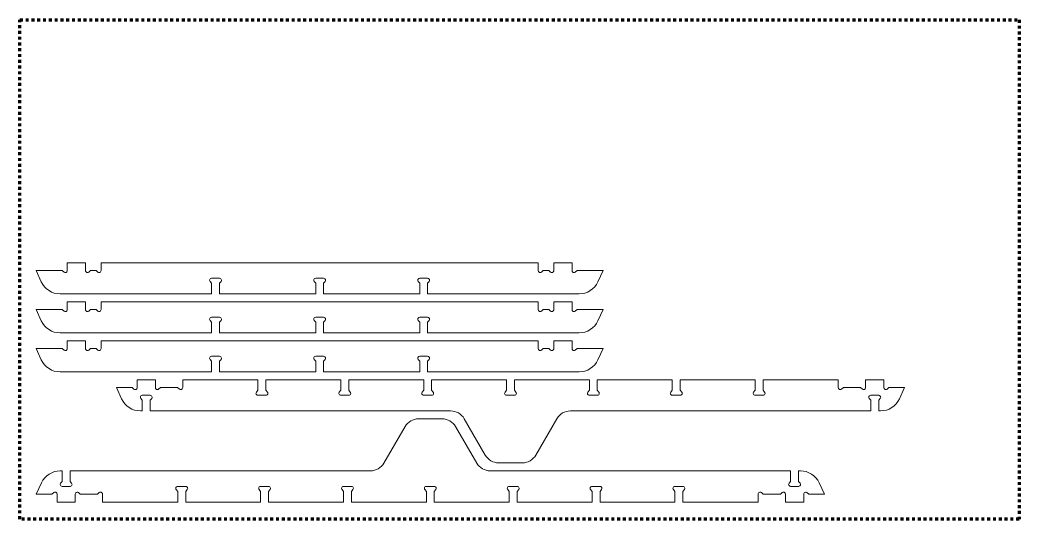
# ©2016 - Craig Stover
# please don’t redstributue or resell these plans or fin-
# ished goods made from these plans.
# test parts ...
# Model space of a CAD drawing. Header units: inches. Extents: x 0 to 96, y -60 to 51.
# Drawn here: x 0 to 96, y 3.3 to 51.3 of the extents above; entities that cross this region are included whole.
import ezdxf

# ---------------------------------------------------------------- set-up
doc = ezdxf.new("R2010")
doc.units = ezdxf.units.IN
doc.header["$MEASUREMENT"] = 0
doc.linetypes.add('AI-Linetype-2', pattern=[0.555556, 0.277778, -0.277778])
doc.layers.add('formatting', color=7, linetype='Continuous')
doc.layers.add('full-76', color=7, linetype='Continuous')

# ---------------------------------------------------------------- blocks, each defined once
blk = doc.blocks.new('block 8')
at = {"layer": 'full-76', "color": 7, "lineweight": 15, "true_color": 0xffffff}
blk.add_open_spline([(51.295, 20.473), (51.295, 20.473), (53.045, 20.473), (53.045, 20.473), (53.045, 20.473), (53.045, 19.713), (53.045, 19.713), (53.045, 19.608), (53.13, 19.523), (53.235, 19.523), (53.279, 19.523), (53.323, 19.539), (53.357, 19.568), (53.357, 19.568), (53.53, 19.713), (53.53, 19.713), (53.53, 19.713), (56.045, 19.713), (56.045, 19.713), (56.045, 19.713), (55.539, 18.628), (55.539, 18.628), (55.21, 17.924), (54.503, 17.473), (53.726, 17.473), (53.726, 17.473), (39.175, 17.473), (39.175, 17.473), (39.175, 17.473), (39.175, 18.488), (39.175, 18.488), (39.175, 18.488), (39.32, 18.661), (39.32, 18.661), (39.388, 18.741), (39.377, 18.861), (39.297, 18.929), (39.263, 18.957), (39.219, 18.973), (39.175, 18.973), (39.175, 18.973), (38.415, 18.973), (38.415, 18.973), (38.31, 18.973), (38.225, 18.888), (38.225, 18.783), (38.225, 18.739), (38.24, 18.695), (38.269, 18.661), (38.269, 18.661), (38.415, 18.488), (38.415, 18.488), (38.415, 18.488), (38.415, 17.473), (38.415, 17.473), (38.415, 17.473), (29.175, 17.473), (29.175, 17.473), (29.175, 17.473), (29.175, 18.488), (29.175, 18.488), (29.175, 18.488), (29.32, 18.661), (29.32, 18.661), (29.388, 18.741), (29.377, 18.861), (29.297, 18.929), (29.263, 18.957), (29.219, 18.973), (29.175, 18.973), (29.175, 18.973), (28.415, 18.973), (28.415, 18.973), (28.31, 18.973), (28.225, 18.888), (28.225, 18.783), (28.225, 18.739), (28.24, 18.695), (28.269, 18.661), (28.269, 18.661), (28.415, 18.488), (28.415, 18.488), (28.415, 18.488), (28.415, 17.473), (28.415, 17.473), (28.415, 17.473), (19.175, 17.473), (19.175, 17.473), (19.175, 17.473), (19.175, 18.488), (19.175, 18.488), (19.175, 18.488), (19.32, 18.661), (19.32, 18.661), (19.388, 18.741), (19.377, 18.861), (19.297, 18.929), (19.263, 18.957), (19.219, 18.973), (19.175, 18.973), (19.175, 18.973), (18.415, 18.973), (18.415, 18.973), (18.31, 18.973), (18.225, 18.888), (18.225, 18.783), (18.225, 18.739), (18.24, 18.695), (18.269, 18.661), (18.269, 18.661), (18.415, 18.488), (18.415, 18.488), (18.415, 18.488), (18.415, 17.473), (18.415, 17.473), (18.415, 17.473), (3.863, 17.473), (3.863, 17.473), (3.086, 17.473), (2.379, 17.924), (2.051, 18.628), (2.051, 18.628), (1.545, 19.713), (1.545, 19.713), (1.545, 19.713), (4.059, 19.713), (4.059, 19.713), (4.059, 19.713), (4.233, 19.568), (4.233, 19.568), (4.313, 19.5), (4.433, 19.511), (4.5, 19.591), (4.529, 19.625), (4.545, 19.669), (4.545, 19.713), (4.545, 19.713), (4.545, 20.473), (4.545, 20.473), (4.545, 20.473), (6.295, 20.473), (6.295, 20.473), (6.295, 20.473), (6.295, 19.713), (6.295, 19.713), (6.295, 19.608), (6.38, 19.523), (6.485, 19.523), (6.529, 19.523), (6.573, 19.539), (6.607, 19.568), (6.607, 19.568), (6.78, 19.713), (6.78, 19.713), (6.78, 19.713), (7.309, 19.713), (7.309, 19.713), (7.309, 19.713), (7.483, 19.568), (7.483, 19.568), (7.563, 19.5), (7.683, 19.511), (7.75, 19.591), (7.779, 19.625), (7.795, 19.669), (7.795, 19.713), (7.795, 19.713), (7.795, 20.473), (7.795, 20.473), (7.795, 20.473), (49.795, 20.473), (49.795, 20.473), (49.795, 20.473), (49.795, 19.713), (49.795, 19.713), (49.795, 19.608), (49.88, 19.523), (49.985, 19.523), (50.029, 19.523), (50.073, 19.539), (50.107, 19.568), (50.107, 19.568), (50.28, 19.713), (50.28, 19.713), (50.28, 19.713), (50.809, 19.713), (50.809, 19.713), (50.809, 19.713), (50.983, 19.568), (50.983, 19.568), (51.063, 19.5), (51.183, 19.511), (51.25, 19.591), (51.279, 19.625), (51.295, 19.669), (51.295, 19.713), (51.295, 19.713), (51.295, 20.473), (51.295, 20.473)], degree=3, knots=[0, 0, 0, 0, 1, 1, 1, 2, 2, 2, 3, 3, 3, 4, 4, 4, 5, 5, 5, 6, 6, 6, 7, 7, 7, 8, 8, 8, 9, 9, 9, 10, 10, 10, 11, 11, 11, 12, 12, 12, 13, 13, 13, 14, 14, 14, 15, 15, 15, 16, 16, 16, 17, 17, 17, 18, 18, 18, 19, 19, 19, 20, 20, 20, 21, 21, 21, 22, 22, 22, 23, 23, 23, 24, 24, 24, 25, 25, 25, 26, 26, 26, 27, 27, 27, 28, 28, 28, 29, 29, 29, 30, 30, 30, 31, 31, 31, 32, 32, 32, 33, 33, 33, 34, 34, 34, 35, 35, 35, 36, 36, 36, 37, 37, 37, 38, 38, 38, 39, 39, 39, 40, 40, 40, 41, 41, 41, 42, 42, 42, 43, 43, 43, 44, 44, 44, 45, 45, 45, 46, 46, 46, 47, 47, 47, 48, 48, 48, 49, 49, 49, 50, 50, 50, 51, 51, 51, 52, 52, 52, 53, 53, 53, 54, 54, 54, 55, 55, 55, 56, 56, 56, 57, 57, 57, 58, 58, 58, 59, 59, 59, 60, 60, 60, 61, 61, 61, 62, 62, 62, 63, 63, 63, 64, 64, 64, 65, 65, 65, 66, 66, 66, 66], dxfattribs=at)
blk = doc.blocks.new('block 9')
at = {"layer": 'full-76', "color": 7, "lineweight": 15, "true_color": 0xffffff}
blk.add_open_spline([(51.295, 24.224), (51.295, 24.224), (53.045, 24.224), (53.045, 24.224), (53.045, 24.224), (53.045, 23.464), (53.045, 23.464), (53.045, 23.359), (53.13, 23.274), (53.235, 23.274), (53.279, 23.274), (53.323, 23.29), (53.357, 23.319), (53.357, 23.319), (53.53, 23.464), (53.53, 23.464), (53.53, 23.464), (56.045, 23.464), (56.045, 23.464), (56.045, 23.464), (55.539, 22.379), (55.539, 22.379), (55.21, 21.675), (54.503, 21.224), (53.726, 21.224), (53.726, 21.224), (39.175, 21.224), (39.175, 21.224), (39.175, 21.224), (39.175, 22.239), (39.175, 22.239), (39.175, 22.239), (39.32, 22.412), (39.32, 22.412), (39.388, 22.492), (39.377, 22.612), (39.297, 22.68), (39.263, 22.708), (39.219, 22.724), (39.175, 22.724), (39.175, 22.724), (38.415, 22.724), (38.415, 22.724), (38.31, 22.724), (38.225, 22.639), (38.225, 22.534), (38.225, 22.49), (38.24, 22.446), (38.269, 22.412), (38.269, 22.412), (38.415, 22.239), (38.415, 22.239), (38.415, 22.239), (38.415, 21.224), (38.415, 21.224), (38.415, 21.224), (29.175, 21.224), (29.175, 21.224), (29.175, 21.224), (29.175, 22.239), (29.175, 22.239), (29.175, 22.239), (29.32, 22.412), (29.32, 22.412), (29.388, 22.492), (29.377, 22.612), (29.297, 22.68), (29.263, 22.708), (29.219, 22.724), (29.175, 22.724), (29.175, 22.724), (28.415, 22.724), (28.415, 22.724), (28.31, 22.724), (28.225, 22.639), (28.225, 22.534), (28.225, 22.49), (28.24, 22.446), (28.269, 22.412), (28.269, 22.412), (28.415, 22.239), (28.415, 22.239), (28.415, 22.239), (28.415, 21.224), (28.415, 21.224), (28.415, 21.224), (19.175, 21.224), (19.175, 21.224), (19.175, 21.224), (19.175, 22.239), (19.175, 22.239), (19.175, 22.239), (19.32, 22.412), (19.32, 22.412), (19.388, 22.492), (19.377, 22.612), (19.297, 22.68), (19.263, 22.708), (19.219, 22.724), (19.175, 22.724), (19.175, 22.724), (18.415, 22.724), (18.415, 22.724), (18.31, 22.724), (18.225, 22.639), (18.225, 22.534), (18.225, 22.49), (18.24, 22.446), (18.269, 22.412), (18.269, 22.412), (18.415, 22.239), (18.415, 22.239), (18.415, 22.239), (18.415, 21.224), (18.415, 21.224), (18.415, 21.224), (3.863, 21.224), (3.863, 21.224), (3.086, 21.224), (2.379, 21.675), (2.051, 22.379), (2.051, 22.379), (1.545, 23.464), (1.545, 23.464), (1.545, 23.464), (4.059, 23.464), (4.059, 23.464), (4.059, 23.464), (4.233, 23.319), (4.233, 23.319), (4.313, 23.251), (4.433, 23.262), (4.5, 23.342), (4.529, 23.376), (4.545, 23.42), (4.545, 23.464), (4.545, 23.464), (4.545, 24.224), (4.545, 24.224), (4.545, 24.224), (6.295, 24.224), (6.295, 24.224), (6.295, 24.224), (6.295, 23.464), (6.295, 23.464), (6.295, 23.359), (6.38, 23.274), (6.485, 23.274), (6.529, 23.274), (6.573, 23.29), (6.607, 23.319), (6.607, 23.319), (6.78, 23.464), (6.78, 23.464), (6.78, 23.464), (7.309, 23.464), (7.309, 23.464), (7.309, 23.464), (7.483, 23.319), (7.483, 23.319), (7.563, 23.251), (7.683, 23.262), (7.75, 23.342), (7.779, 23.376), (7.795, 23.42), (7.795, 23.464), (7.795, 23.464), (7.795, 24.224), (7.795, 24.224), (7.795, 24.224), (49.795, 24.224), (49.795, 24.224), (49.795, 24.224), (49.795, 23.464), (49.795, 23.464), (49.795, 23.359), (49.88, 23.274), (49.985, 23.274), (50.029, 23.274), (50.073, 23.29), (50.107, 23.319), (50.107, 23.319), (50.28, 23.464), (50.28, 23.464), (50.28, 23.464), (50.809, 23.464), (50.809, 23.464), (50.809, 23.464), (50.983, 23.319), (50.983, 23.319), (51.063, 23.251), (51.183, 23.262), (51.25, 23.342), (51.279, 23.376), (51.295, 23.42), (51.295, 23.464), (51.295, 23.464), (51.295, 24.224), (51.295, 24.224)], degree=3, knots=[0, 0, 0, 0, 1, 1, 1, 2, 2, 2, 3, 3, 3, 4, 4, 4, 5, 5, 5, 6, 6, 6, 7, 7, 7, 8, 8, 8, 9, 9, 9, 10, 10, 10, 11, 11, 11, 12, 12, 12, 13, 13, 13, 14, 14, 14, 15, 15, 15, 16, 16, 16, 17, 17, 17, 18, 18, 18, 19, 19, 19, 20, 20, 20, 21, 21, 21, 22, 22, 22, 23, 23, 23, 24, 24, 24, 25, 25, 25, 26, 26, 26, 27, 27, 27, 28, 28, 28, 29, 29, 29, 30, 30, 30, 31, 31, 31, 32, 32, 32, 33, 33, 33, 34, 34, 34, 35, 35, 35, 36, 36, 36, 37, 37, 37, 38, 38, 38, 39, 39, 39, 40, 40, 40, 41, 41, 41, 42, 42, 42, 43, 43, 43, 44, 44, 44, 45, 45, 45, 46, 46, 46, 47, 47, 47, 48, 48, 48, 49, 49, 49, 50, 50, 50, 51, 51, 51, 52, 52, 52, 53, 53, 53, 54, 54, 54, 55, 55, 55, 56, 56, 56, 57, 57, 57, 58, 58, 58, 59, 59, 59, 60, 60, 60, 61, 61, 61, 62, 62, 62, 63, 63, 63, 64, 64, 64, 65, 65, 65, 66, 66, 66, 66], dxfattribs=at)
blk = doc.blocks.new('block 10')
at = {"layer": 'full-76', "color": 7, "lineweight": 15, "true_color": 0xffffff}
blk.add_open_spline([(51.295, 27.975), (51.295, 27.975), (53.045, 27.975), (53.045, 27.975), (53.045, 27.975), (53.045, 27.215), (53.045, 27.215), (53.045, 27.11), (53.13, 27.025), (53.235, 27.025), (53.279, 27.025), (53.323, 27.041), (53.357, 27.07), (53.357, 27.07), (53.53, 27.215), (53.53, 27.215), (53.53, 27.215), (56.045, 27.215), (56.045, 27.215), (56.045, 27.215), (55.539, 26.13), (55.539, 26.13), (55.21, 25.426), (54.503, 24.975), (53.726, 24.975), (53.726, 24.975), (39.175, 24.975), (39.175, 24.975), (39.175, 24.975), (39.175, 25.99), (39.175, 25.99), (39.175, 25.99), (39.32, 26.163), (39.32, 26.163), (39.388, 26.243), (39.377, 26.363), (39.297, 26.431), (39.263, 26.459), (39.219, 26.475), (39.175, 26.475), (39.175, 26.475), (38.415, 26.475), (38.415, 26.475), (38.31, 26.475), (38.225, 26.39), (38.225, 26.285), (38.225, 26.241), (38.24, 26.197), (38.269, 26.163), (38.269, 26.163), (38.415, 25.99), (38.415, 25.99), (38.415, 25.99), (38.415, 24.975), (38.415, 24.975), (38.415, 24.975), (29.175, 24.975), (29.175, 24.975), (29.175, 24.975), (29.175, 25.99), (29.175, 25.99), (29.175, 25.99), (29.32, 26.163), (29.32, 26.163), (29.388, 26.243), (29.377, 26.363), (29.297, 26.431), (29.263, 26.459), (29.219, 26.475), (29.175, 26.475), (29.175, 26.475), (28.415, 26.475), (28.415, 26.475), (28.31, 26.475), (28.225, 26.39), (28.225, 26.285), (28.225, 26.241), (28.24, 26.197), (28.269, 26.163), (28.269, 26.163), (28.415, 25.99), (28.415, 25.99), (28.415, 25.99), (28.415, 24.975), (28.415, 24.975), (28.415, 24.975), (19.175, 24.975), (19.175, 24.975), (19.175, 24.975), (19.175, 25.99), (19.175, 25.99), (19.175, 25.99), (19.32, 26.163), (19.32, 26.163), (19.388, 26.243), (19.377, 26.363), (19.297, 26.431), (19.263, 26.459), (19.219, 26.475), (19.175, 26.475), (19.175, 26.475), (18.415, 26.475), (18.415, 26.475), (18.31, 26.475), (18.225, 26.39), (18.225, 26.285), (18.225, 26.241), (18.24, 26.197), (18.269, 26.163), (18.269, 26.163), (18.415, 25.99), (18.415, 25.99), (18.415, 25.99), (18.415, 24.975), (18.415, 24.975), (18.415, 24.975), (3.863, 24.975), (3.863, 24.975), (3.086, 24.975), (2.379, 25.426), (2.051, 26.13), (2.051, 26.13), (1.545, 27.215), (1.545, 27.215), (1.545, 27.215), (4.059, 27.215), (4.059, 27.215), (4.059, 27.215), (4.233, 27.07), (4.233, 27.07), (4.313, 27.002), (4.433, 27.013), (4.5, 27.093), (4.529, 27.127), (4.545, 27.171), (4.545, 27.215), (4.545, 27.215), (4.545, 27.975), (4.545, 27.975), (4.545, 27.975), (6.295, 27.975), (6.295, 27.975), (6.295, 27.975), (6.295, 27.215), (6.295, 27.215), (6.295, 27.11), (6.38, 27.025), (6.485, 27.025), (6.529, 27.025), (6.573, 27.041), (6.607, 27.07), (6.607, 27.07), (6.78, 27.215), (6.78, 27.215), (6.78, 27.215), (7.309, 27.215), (7.309, 27.215), (7.309, 27.215), (7.483, 27.07), (7.483, 27.07), (7.563, 27.002), (7.683, 27.013), (7.75, 27.093), (7.779, 27.127), (7.795, 27.171), (7.795, 27.215), (7.795, 27.215), (7.795, 27.975), (7.795, 27.975), (7.795, 27.975), (49.795, 27.975), (49.795, 27.975), (49.795, 27.975), (49.795, 27.215), (49.795, 27.215), (49.795, 27.11), (49.88, 27.025), (49.985, 27.025), (50.029, 27.025), (50.073, 27.041), (50.107, 27.07), (50.107, 27.07), (50.28, 27.215), (50.28, 27.215), (50.28, 27.215), (50.809, 27.215), (50.809, 27.215), (50.809, 27.215), (50.983, 27.07), (50.983, 27.07), (51.063, 27.002), (51.183, 27.013), (51.25, 27.093), (51.279, 27.127), (51.295, 27.171), (51.295, 27.215), (51.295, 27.215), (51.295, 27.975), (51.295, 27.975)], degree=3, knots=[0, 0, 0, 0, 1, 1, 1, 2, 2, 2, 3, 3, 3, 4, 4, 4, 5, 5, 5, 6, 6, 6, 7, 7, 7, 8, 8, 8, 9, 9, 9, 10, 10, 10, 11, 11, 11, 12, 12, 12, 13, 13, 13, 14, 14, 14, 15, 15, 15, 16, 16, 16, 17, 17, 17, 18, 18, 18, 19, 19, 19, 20, 20, 20, 21, 21, 21, 22, 22, 22, 23, 23, 23, 24, 24, 24, 25, 25, 25, 26, 26, 26, 27, 27, 27, 28, 28, 28, 29, 29, 29, 30, 30, 30, 31, 31, 31, 32, 32, 32, 33, 33, 33, 34, 34, 34, 35, 35, 35, 36, 36, 36, 37, 37, 37, 38, 38, 38, 39, 39, 39, 40, 40, 40, 41, 41, 41, 42, 42, 42, 43, 43, 43, 44, 44, 44, 45, 45, 45, 46, 46, 46, 47, 47, 47, 48, 48, 48, 49, 49, 49, 50, 50, 50, 51, 51, 51, 52, 52, 52, 53, 53, 53, 54, 54, 54, 55, 55, 55, 56, 56, 56, 57, 57, 57, 58, 58, 58, 59, 59, 59, 60, 60, 60, 61, 61, 61, 62, 62, 62, 63, 63, 63, 64, 64, 64, 65, 65, 65, 66, 66, 66, 66], dxfattribs=at)
blk = doc.blocks.new('block 12')
at = {"layer": 'full-76', "color": 7, "lineweight": 15, "true_color": 0xffffff}
blk.add_open_spline([(12.516, 13.722), (12.516, 13.722), (12.516, 14.737), (12.516, 14.737), (12.516, 14.737), (12.662, 14.91), (12.662, 14.91), (12.729, 14.99), (12.719, 15.11), (12.638, 15.178), (12.604, 15.206), (12.561, 15.222), (12.516, 15.222), (12.516, 15.222), (11.756, 15.222), (11.756, 15.222), (11.651, 15.222), (11.566, 15.137), (11.566, 15.032), (11.566, 14.988), (11.582, 14.944), (11.611, 14.91), (11.611, 14.91), (11.756, 14.737), (11.756, 14.737), (11.756, 14.737), (11.756, 13.722), (11.756, 13.722), (11.756, 13.722), (11.58, 13.722), (11.58, 13.722), (10.803, 13.722), (10.096, 14.173), (9.767, 14.877), (9.767, 14.877), (9.261, 15.962), (9.261, 15.962), (9.261, 15.962), (10.776, 15.962), (10.776, 15.962), (10.776, 15.962), (10.949, 15.817), (10.949, 15.817), (11.03, 15.749), (11.149, 15.76), (11.217, 15.84), (11.246, 15.874), (11.261, 15.918), (11.261, 15.962), (11.261, 15.962), (11.261, 16.722), (11.261, 16.722), (11.261, 16.722), (13.011, 16.722), (13.011, 16.722), (13.011, 16.722), (13.011, 15.962), (13.011, 15.962), (13.011, 15.857), (13.096, 15.772), (13.201, 15.772), (13.246, 15.772), (13.289, 15.788), (13.323, 15.817), (13.323, 15.817), (13.497, 15.962), (13.497, 15.962), (13.497, 15.962), (15.151, 15.962), (15.151, 15.962), (15.151, 15.962), (15.324, 15.817), (15.324, 15.817), (15.405, 15.749), (15.524, 15.76), (15.592, 15.84), (15.621, 15.874), (15.636, 15.918), (15.636, 15.962), (15.636, 15.962), (15.636, 16.722), (15.636, 16.722), (15.636, 16.722), (22.869, 16.722), (22.869, 16.722), (22.869, 16.722), (22.869, 15.708), (22.869, 15.708), (22.869, 15.708), (22.723, 15.534), (22.723, 15.534), (22.656, 15.454), (22.666, 15.334), (22.747, 15.267), (22.781, 15.238), (22.824, 15.222), (22.869, 15.222), (22.869, 15.222), (23.629, 15.222), (23.629, 15.222), (23.734, 15.222), (23.819, 15.307), (23.819, 15.412), (23.819, 15.457), (23.803, 15.5), (23.774, 15.534), (23.774, 15.534), (23.629, 15.708), (23.629, 15.708), (23.629, 15.708), (23.629, 16.722), (23.629, 16.722), (23.629, 16.722), (30.831, 16.722), (30.831, 16.722), (30.831, 16.722), (30.831, 15.708), (30.831, 15.708), (30.831, 15.708), (30.686, 15.534), (30.686, 15.534), (30.618, 15.454), (30.629, 15.334), (30.709, 15.267), (30.743, 15.238), (30.787, 15.222), (30.831, 15.222), (30.831, 15.222), (31.591, 15.222), (31.591, 15.222), (31.696, 15.222), (31.781, 15.307), (31.781, 15.412), (31.781, 15.457), (31.766, 15.5), (31.737, 15.534), (31.737, 15.534), (31.591, 15.708), (31.591, 15.708), (31.591, 15.708), (31.591, 16.722), (31.591, 16.722), (31.591, 16.722), (38.794, 16.722), (38.794, 16.722), (38.794, 16.722), (38.794, 15.708), (38.794, 15.708), (38.794, 15.708), (38.648, 15.534), (38.648, 15.534), (38.581, 15.454), (38.591, 15.334), (38.672, 15.267), (38.706, 15.238), (38.749, 15.222), (38.794, 15.222), (38.794, 15.222), (39.554, 15.222), (39.554, 15.222), (39.659, 15.222), (39.744, 15.307), (39.744, 15.412), (39.744, 15.457), (39.728, 15.5), (39.699, 15.534), (39.699, 15.534), (39.554, 15.708), (39.554, 15.708), (39.554, 15.708), (39.554, 16.722), (39.554, 16.722), (39.554, 16.722), (46.756, 16.722), (46.756, 16.722), (46.756, 16.722), (46.756, 15.708), (46.756, 15.708), (46.756, 15.708), (46.611, 15.534), (46.611, 15.534), (46.543, 15.454), (46.554, 15.334), (46.634, 15.267), (46.668, 15.238), (46.712, 15.222), (46.756, 15.222), (46.756, 15.222), (47.516, 15.222), (47.516, 15.222), (47.621, 15.222), (47.706, 15.307), (47.706, 15.412), (47.706, 15.457), (47.691, 15.5), (47.662, 15.534), (47.662, 15.534), (47.516, 15.708), (47.516, 15.708), (47.516, 15.708), (47.516, 16.722), (47.516, 16.722), (47.516, 16.722), (54.719, 16.722), (54.719, 16.722), (54.719, 16.722), (54.719, 15.708), (54.719, 15.708), (54.719, 15.708), (54.573, 15.534), (54.573, 15.534), (54.506, 15.454), (54.516, 15.334), (54.597, 15.267), (54.631, 15.238), (54.674, 15.222), (54.719, 15.222), (54.719, 15.222), (55.479, 15.222), (55.479, 15.222), (55.584, 15.222), (55.669, 15.307), (55.669, 15.412), (55.669, 15.457), (55.653, 15.5), (55.624, 15.534), (55.624, 15.534), (55.479, 15.708), (55.479, 15.708), (55.479, 15.708), (55.479, 16.722), (55.479, 16.722), (55.479, 16.722), (62.681, 16.722), (62.681, 16.722), (62.681, 16.722), (62.681, 15.708), (62.681, 15.708), (62.681, 15.708), (62.536, 15.534), (62.536, 15.534), (62.468, 15.454), (62.479, 15.334), (62.559, 15.267), (62.593, 15.238), (62.637, 15.222), (62.681, 15.222), (62.681, 15.222), (63.441, 15.222), (63.441, 15.222), (63.546, 15.222), (63.631, 15.307), (63.631, 15.412), (63.631, 15.457), (63.616, 15.5), (63.587, 15.534), (63.587, 15.534), (63.441, 15.708), (63.441, 15.708), (63.441, 15.708), (63.441, 16.722), (63.441, 16.722), (63.441, 16.722), (70.644, 16.722), (70.644, 16.722), (70.644, 16.722), (70.644, 15.708), (70.644, 15.708), (70.644, 15.708), (70.498, 15.534), (70.498, 15.534), (70.431, 15.454), (70.441, 15.334), (70.522, 15.267), (70.556, 15.238), (70.599, 15.222), (70.644, 15.222), (70.644, 15.222), (71.404, 15.222), (71.404, 15.222), (71.509, 15.222), (71.594, 15.307), (71.594, 15.412), (71.594, 15.457), (71.578, 15.5), (71.549, 15.534), (71.549, 15.534), (71.404, 15.708), (71.404, 15.708), (71.404, 15.708), (71.404, 16.722), (71.404, 16.722), (71.404, 16.722), (78.636, 16.722), (78.636, 16.722), (78.636, 16.722), (78.636, 15.962), (78.636, 15.962), (78.636, 15.857), (78.721, 15.772), (78.826, 15.772), (78.871, 15.772), (78.914, 15.788), (78.948, 15.817), (78.948, 15.817), (79.122, 15.962), (79.122, 15.962), (79.122, 15.962), (80.776, 15.962), (80.776, 15.962), (80.776, 15.962), (80.949, 15.817), (80.949, 15.817), (81.03, 15.749), (81.149, 15.76), (81.217, 15.84), (81.246, 15.874), (81.261, 15.918), (81.261, 15.962), (81.261, 15.962), (81.261, 16.722), (81.261, 16.722), (81.261, 16.722), (83.011, 16.722), (83.011, 16.722), (83.011, 16.722), (83.011, 15.962), (83.011, 15.962), (83.011, 15.857), (83.096, 15.772), (83.201, 15.772), (83.246, 15.772), (83.289, 15.788), (83.323, 15.817), (83.323, 15.817), (83.497, 15.962), (83.497, 15.962), (83.497, 15.962), (85.011, 15.962), (85.011, 15.962), (85.011, 15.962), (84.505, 14.877), (84.505, 14.877), (84.177, 14.173), (83.47, 13.722), (82.693, 13.722), (82.693, 13.722), (82.516, 13.722), (82.516, 13.722), (82.516, 13.722), (82.516, 14.737), (82.516, 14.737), (82.516, 14.737), (82.662, 14.91), (82.662, 14.91), (82.729, 14.99), (82.719, 15.11), (82.638, 15.178), (82.604, 15.206), (82.561, 15.222), (82.516, 15.222), (82.516, 15.222), (81.756, 15.222), (81.756, 15.222), (81.651, 15.222), (81.566, 15.137), (81.566, 15.032), (81.566, 14.988), (81.582, 14.944), (81.611, 14.91), (81.611, 14.91), (81.756, 14.737), (81.756, 14.737), (81.756, 14.737), (81.756, 13.722), (81.756, 13.722), (81.756, 13.722), (52.889, 13.722), (52.889, 13.722), (52.353, 13.722), (51.858, 13.436), (51.59, 12.972), (51.59, 12.972), (49.569, 9.472), (49.569, 9.472), (49.301, 9.008), (48.806, 8.722), (48.27, 8.722), (48.27, 8.722), (46.002, 8.722), (46.002, 8.722), (45.466, 8.722), (44.971, 9.008), (44.703, 9.472), (44.703, 9.472), (42.683, 12.972), (42.683, 12.972), (42.415, 13.436), (41.919, 13.722), (41.384, 13.722), (41.384, 13.722), (12.516, 13.722), (12.516, 13.722)], degree=3, knots=[0, 0, 0, 0, 1, 1, 1, 2, 2, 2, 3, 3, 3, 4, 4, 4, 5, 5, 5, 6, 6, 6, 7, 7, 7, 8, 8, 8, 9, 9, 9, 10, 10, 10, 11, 11, 11, 12, 12, 12, 13, 13, 13, 14, 14, 14, 15, 15, 15, 16, 16, 16, 17, 17, 17, 18, 18, 18, 19, 19, 19, 20, 20, 20, 21, 21, 21, 22, 22, 22, 23, 23, 23, 24, 24, 24, 25, 25, 25, 26, 26, 26, 27, 27, 27, 28, 28, 28, 29, 29, 29, 30, 30, 30, 31, 31, 31, 32, 32, 32, 33, 33, 33, 34, 34, 34, 35, 35, 35, 36, 36, 36, 37, 37, 37, 38, 38, 38, 39, 39, 39, 40, 40, 40, 41, 41, 41, 42, 42, 42, 43, 43, 43, 44, 44, 44, 45, 45, 45, 46, 46, 46, 47, 47, 47, 48, 48, 48, 49, 49, 49, 50, 50, 50, 51, 51, 51, 52, 52, 52, 53, 53, 53, 54, 54, 54, 55, 55, 55, 56, 56, 56, 57, 57, 57, 58, 58, 58, 59, 59, 59, 60, 60, 60, 61, 61, 61, 62, 62, 62, 63, 63, 63, 64, 64, 64, 65, 65, 65, 66, 66, 66, 67, 67, 67, 68, 68, 68, 69, 69, 69, 70, 70, 70, 71, 71, 71, 72, 72, 72, 73, 73, 73, 74, 74, 74, 75, 75, 75, 76, 76, 76, 77, 77, 77, 78, 78, 78, 79, 79, 79, 80, 80, 80, 81, 81, 81, 82, 82, 82, 83, 83, 83, 84, 84, 84, 85, 85, 85, 86, 86, 86, 87, 87, 87, 88, 88, 88, 89, 89, 89, 90, 90, 90, 91, 91, 91, 92, 92, 92, 93, 93, 93, 94, 94, 94, 95, 95, 95, 96, 96, 96, 97, 97, 97, 98, 98, 98, 99, 99, 99, 100, 100, 100, 101, 101, 101, 102, 102, 102, 103, 103, 103, 104, 104, 104, 105, 105, 105, 106, 106, 106, 107, 107, 107, 108, 108, 108, 109, 109, 109, 110, 110, 110, 111, 111, 111, 112, 112, 112, 113, 113, 113, 114, 114, 114, 115, 115, 115, 116, 116, 116, 117, 117, 117, 118, 118, 118, 119, 119, 119, 120, 120, 120, 121, 121, 121, 122, 122, 122, 123, 123, 123, 124, 124, 124, 125, 125, 125, 126, 126, 126, 127, 127, 127, 128, 128, 128, 129, 129, 129, 130, 130, 130, 131, 131, 131, 132, 132, 132, 133, 133, 133, 134, 134, 134, 134], dxfattribs=at)
blk = doc.blocks.new('block 13')
at = {"layer": 'full-76', "color": 7, "lineweight": 15, "true_color": 0xffffff}
blk.add_open_spline([(74.053, 7.958), (74.053, 7.958), (74.053, 6.944), (74.053, 6.944), (74.053, 6.944), (73.907, 6.77), (73.907, 6.77), (73.84, 6.69), (73.85, 6.57), (73.931, 6.503), (73.965, 6.474), (74.008, 6.458), (74.053, 6.458), (74.053, 6.458), (74.813, 6.458), (74.813, 6.458), (74.918, 6.458), (75.003, 6.543), (75.003, 6.648), (75.003, 6.693), (74.987, 6.736), (74.958, 6.77), (74.958, 6.77), (74.813, 6.944), (74.813, 6.944), (74.813, 6.944), (74.813, 7.958), (74.813, 7.958), (74.813, 7.958), (74.989, 7.958), (74.989, 7.958), (75.766, 7.958), (76.473, 7.508), (76.802, 6.804), (76.802, 6.804), (77.308, 5.718), (77.308, 5.718), (77.308, 5.718), (75.793, 5.718), (75.793, 5.718), (75.793, 5.718), (75.62, 5.864), (75.62, 5.864), (75.54, 5.931), (75.42, 5.921), (75.352, 5.84), (75.324, 5.806), (75.308, 5.763), (75.308, 5.718), (75.308, 5.718), (75.308, 4.958), (75.308, 4.958), (75.308, 4.958), (73.558, 4.958), (73.558, 4.958), (73.558, 4.958), (73.558, 5.718), (73.558, 5.718), (73.558, 5.823), (73.473, 5.908), (73.368, 5.908), (73.323, 5.908), (73.28, 5.893), (73.246, 5.864), (73.246, 5.864), (73.072, 5.718), (73.072, 5.718), (73.072, 5.718), (71.418, 5.718), (71.418, 5.718), (71.418, 5.718), (71.245, 5.864), (71.245, 5.864), (71.165, 5.931), (71.045, 5.921), (70.977, 5.84), (70.949, 5.806), (70.933, 5.763), (70.933, 5.718), (70.933, 5.718), (70.933, 4.958), (70.933, 4.958), (70.933, 4.958), (63.7, 4.958), (63.7, 4.958), (63.7, 4.958), (63.7, 5.973), (63.7, 5.973), (63.7, 5.973), (63.846, 6.146), (63.846, 6.146), (63.913, 6.227), (63.903, 6.346), (63.822, 6.414), (63.788, 6.443), (63.745, 6.458), (63.7, 6.458), (63.7, 6.458), (62.94, 6.458), (62.94, 6.458), (62.835, 6.458), (62.75, 6.373), (62.75, 6.268), (62.75, 6.224), (62.766, 6.18), (62.795, 6.146), (62.795, 6.146), (62.94, 5.973), (62.94, 5.973), (62.94, 5.973), (62.94, 4.958), (62.94, 4.958), (62.94, 4.958), (55.738, 4.958), (55.738, 4.958), (55.738, 4.958), (55.738, 5.973), (55.738, 5.973), (55.738, 5.973), (55.883, 6.146), (55.883, 6.146), (55.951, 6.227), (55.94, 6.346), (55.86, 6.414), (55.826, 6.443), (55.782, 6.458), (55.738, 6.458), (55.738, 6.458), (54.978, 6.458), (54.978, 6.458), (54.873, 6.458), (54.788, 6.373), (54.788, 6.268), (54.788, 6.224), (54.804, 6.18), (54.832, 6.146), (54.832, 6.146), (54.978, 5.973), (54.978, 5.973), (54.978, 5.973), (54.978, 4.958), (54.978, 4.958), (54.978, 4.958), (47.775, 4.958), (47.775, 4.958), (47.775, 4.958), (47.775, 5.973), (47.775, 5.973), (47.775, 5.973), (47.921, 6.146), (47.921, 6.146), (47.988, 6.227), (47.978, 6.346), (47.897, 6.414), (47.863, 6.443), (47.82, 6.458), (47.775, 6.458), (47.775, 6.458), (47.015, 6.458), (47.015, 6.458), (46.91, 6.458), (46.825, 6.373), (46.825, 6.268), (46.825, 6.224), (46.841, 6.18), (46.87, 6.146), (46.87, 6.146), (47.015, 5.973), (47.015, 5.973), (47.015, 5.973), (47.015, 4.958), (47.015, 4.958), (47.015, 4.958), (39.813, 4.958), (39.813, 4.958), (39.813, 4.958), (39.813, 5.973), (39.813, 5.973), (39.813, 5.973), (39.958, 6.146), (39.958, 6.146), (40.026, 6.227), (40.015, 6.346), (39.935, 6.414), (39.901, 6.443), (39.857, 6.458), (39.813, 6.458), (39.813, 6.458), (39.053, 6.458), (39.053, 6.458), (38.948, 6.458), (38.863, 6.373), (38.863, 6.268), (38.863, 6.224), (38.879, 6.18), (38.907, 6.146), (38.907, 6.146), (39.053, 5.973), (39.053, 5.973), (39.053, 5.973), (39.053, 4.958), (39.053, 4.958), (39.053, 4.958), (31.85, 4.958), (31.85, 4.958), (31.85, 4.958), (31.85, 5.973), (31.85, 5.973), (31.85, 5.973), (31.996, 6.146), (31.996, 6.146), (32.063, 6.227), (32.053, 6.346), (31.972, 6.414), (31.938, 6.443), (31.895, 6.458), (31.85, 6.458), (31.85, 6.458), (31.09, 6.458), (31.09, 6.458), (30.985, 6.458), (30.9, 6.373), (30.9, 6.268), (30.9, 6.224), (30.916, 6.18), (30.945, 6.146), (30.945, 6.146), (31.09, 5.973), (31.09, 5.973), (31.09, 5.973), (31.09, 4.958), (31.09, 4.958), (31.09, 4.958), (23.888, 4.958), (23.888, 4.958), (23.888, 4.958), (23.888, 5.973), (23.888, 5.973), (23.888, 5.973), (24.033, 6.146), (24.033, 6.146), (24.101, 6.227), (24.09, 6.346), (24.01, 6.414), (23.976, 6.443), (23.932, 6.458), (23.888, 6.458), (23.888, 6.458), (23.128, 6.458), (23.128, 6.458), (23.023, 6.458), (22.938, 6.373), (22.938, 6.268), (22.938, 6.224), (22.954, 6.18), (22.982, 6.146), (22.982, 6.146), (23.128, 5.973), (23.128, 5.973), (23.128, 5.973), (23.128, 4.958), (23.128, 4.958), (23.128, 4.958), (15.925, 4.958), (15.925, 4.958), (15.925, 4.958), (15.925, 5.973), (15.925, 5.973), (15.925, 5.973), (16.071, 6.146), (16.071, 6.146), (16.138, 6.227), (16.128, 6.346), (16.047, 6.414), (16.013, 6.443), (15.97, 6.458), (15.925, 6.458), (15.925, 6.458), (15.165, 6.458), (15.165, 6.458), (15.06, 6.458), (14.975, 6.373), (14.975, 6.268), (14.975, 6.224), (14.991, 6.18), (15.02, 6.146), (15.02, 6.146), (15.165, 5.973), (15.165, 5.973), (15.165, 5.973), (15.165, 4.958), (15.165, 4.958), (15.165, 4.958), (7.933, 4.958), (7.933, 4.958), (7.933, 4.958), (7.933, 5.718), (7.933, 5.718), (7.933, 5.823), (7.848, 5.908), (7.743, 5.908), (7.698, 5.908), (7.655, 5.893), (7.621, 5.864), (7.621, 5.864), (7.447, 5.718), (7.447, 5.718), (7.447, 5.718), (5.793, 5.718), (5.793, 5.718), (5.793, 5.718), (5.62, 5.864), (5.62, 5.864), (5.54, 5.931), (5.42, 5.921), (5.352, 5.84), (5.324, 5.806), (5.308, 5.763), (5.308, 5.718), (5.308, 5.718), (5.308, 4.958), (5.308, 4.958), (5.308, 4.958), (3.558, 4.958), (3.558, 4.958), (3.558, 4.958), (3.558, 5.718), (3.558, 5.718), (3.558, 5.823), (3.473, 5.908), (3.368, 5.908), (3.323, 5.908), (3.28, 5.893), (3.246, 5.864), (3.246, 5.864), (3.072, 5.718), (3.072, 5.718), (3.072, 5.718), (1.558, 5.718), (1.558, 5.718), (1.558, 5.718), (2.064, 6.804), (2.064, 6.804), (2.392, 7.508), (3.099, 7.958), (3.876, 7.958), (3.876, 7.958), (4.053, 7.958), (4.053, 7.958), (4.053, 7.958), (4.053, 6.944), (4.053, 6.944), (4.053, 6.944), (3.907, 6.77), (3.907, 6.77), (3.84, 6.69), (3.85, 6.57), (3.931, 6.503), (3.965, 6.474), (4.008, 6.458), (4.053, 6.458), (4.053, 6.458), (4.813, 6.458), (4.813, 6.458), (4.918, 6.458), (5.003, 6.543), (5.003, 6.648), (5.003, 6.693), (4.987, 6.736), (4.958, 6.77), (4.958, 6.77), (4.813, 6.944), (4.813, 6.944), (4.813, 6.944), (4.813, 7.958), (4.813, 7.958), (4.813, 7.958), (33.68, 7.958), (33.68, 7.958), (34.216, 7.958), (34.711, 8.244), (34.979, 8.708), (34.979, 8.708), (37, 12.208), (37, 12.208), (37.268, 12.672), (37.763, 12.958), (38.299, 12.958), (38.299, 12.958), (40.567, 12.958), (40.567, 12.958), (41.103, 12.958), (41.598, 12.672), (41.866, 12.208), (41.866, 12.208), (43.887, 8.708), (43.887, 8.708), (44.154, 8.244), (44.65, 7.958), (45.186, 7.958), (45.186, 7.958), (74.053, 7.958), (74.053, 7.958)], degree=3, knots=[0, 0, 0, 0, 1, 1, 1, 2, 2, 2, 3, 3, 3, 4, 4, 4, 5, 5, 5, 6, 6, 6, 7, 7, 7, 8, 8, 8, 9, 9, 9, 10, 10, 10, 11, 11, 11, 12, 12, 12, 13, 13, 13, 14, 14, 14, 15, 15, 15, 16, 16, 16, 17, 17, 17, 18, 18, 18, 19, 19, 19, 20, 20, 20, 21, 21, 21, 22, 22, 22, 23, 23, 23, 24, 24, 24, 25, 25, 25, 26, 26, 26, 27, 27, 27, 28, 28, 28, 29, 29, 29, 30, 30, 30, 31, 31, 31, 32, 32, 32, 33, 33, 33, 34, 34, 34, 35, 35, 35, 36, 36, 36, 37, 37, 37, 38, 38, 38, 39, 39, 39, 40, 40, 40, 41, 41, 41, 42, 42, 42, 43, 43, 43, 44, 44, 44, 45, 45, 45, 46, 46, 46, 47, 47, 47, 48, 48, 48, 49, 49, 49, 50, 50, 50, 51, 51, 51, 52, 52, 52, 53, 53, 53, 54, 54, 54, 55, 55, 55, 56, 56, 56, 57, 57, 57, 58, 58, 58, 59, 59, 59, 60, 60, 60, 61, 61, 61, 62, 62, 62, 63, 63, 63, 64, 64, 64, 65, 65, 65, 66, 66, 66, 67, 67, 67, 68, 68, 68, 69, 69, 69, 70, 70, 70, 71, 71, 71, 72, 72, 72, 73, 73, 73, 74, 74, 74, 75, 75, 75, 76, 76, 76, 77, 77, 77, 78, 78, 78, 79, 79, 79, 80, 80, 80, 81, 81, 81, 82, 82, 82, 83, 83, 83, 84, 84, 84, 85, 85, 85, 86, 86, 86, 87, 87, 87, 88, 88, 88, 89, 89, 89, 90, 90, 90, 91, 91, 91, 92, 92, 92, 93, 93, 93, 94, 94, 94, 95, 95, 95, 96, 96, 96, 97, 97, 97, 98, 98, 98, 99, 99, 99, 100, 100, 100, 101, 101, 101, 102, 102, 102, 103, 103, 103, 104, 104, 104, 105, 105, 105, 106, 106, 106, 107, 107, 107, 108, 108, 108, 109, 109, 109, 110, 110, 110, 111, 111, 111, 112, 112, 112, 113, 113, 113, 114, 114, 114, 115, 115, 115, 116, 116, 116, 117, 117, 117, 118, 118, 118, 119, 119, 119, 120, 120, 120, 121, 121, 121, 122, 122, 122, 123, 123, 123, 124, 124, 124, 125, 125, 125, 126, 126, 126, 127, 127, 127, 128, 128, 128, 129, 129, 129, 130, 130, 130, 131, 131, 131, 132, 132, 132, 133, 133, 133, 134, 134, 134, 134], dxfattribs=at)

msp = doc.modelspace()

# ---------------------------------------------------------------- linework, layer by layer
at = {"layer": 'formatting', "color": 7, "linetype": 'AI-Linetype-2', "lineweight": 158, "true_color": 0xffffff}
msp.add_lwpolyline([(96, 3.319), (0, 3.319), (0, 51.319), (96, 51.319), (96, 3.319)], dxfattribs=at)

# ---------------------------------------------------------------- block references
at = {"layer": 'full-76'}
for name in ['block 10', 'block 9', 'block 8', 'block 12', 'block 13']:
    msp.add_blockref(name, (0, 0), dxfattribs=at)

doc.saveas('drawing.dxf')
